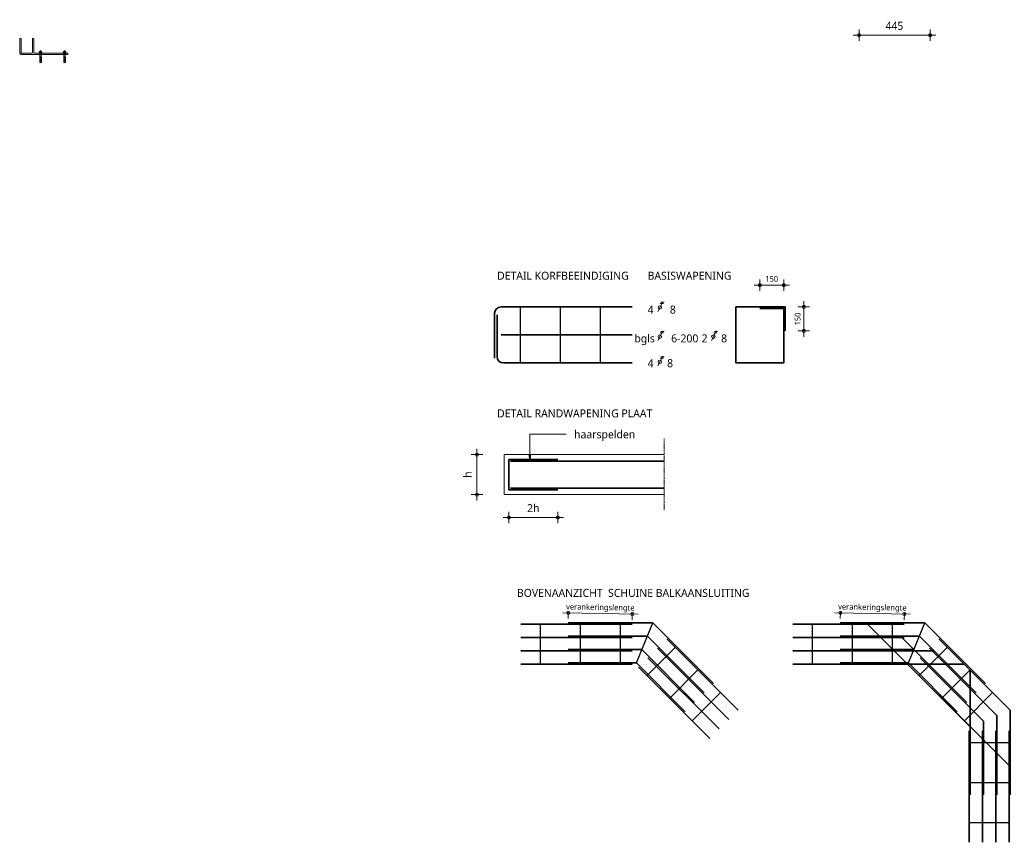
# Model space of a CAD drawing. Header units: millimetres. Extents: x -3388 to 20400, y -422 to 11347.
# Drawn here: x -3388 to 2801, y 1156 to 6293 of the extents above; entities that cross this region are included whole.
import ezdxf

# ---------------------------------------------------------------- set-up
doc = ezdxf.new("R2010")
doc.units = ezdxf.units.MM
doc.linetypes.add('MV_center', pattern=[15, 6, -3, 3, -3])
for name, color, linetype, lineweight in [('A-ANNO-DIMS', 211, 'Continuous', 13), ('A-ANNO-DIMS-20', 211, 'Continuous', 13), ('A-ANNO-NOTE', 131, 'Continuous', 18), ('A-DETL', 90, 'Continuous', 13), ('A-DETL-GENF', 92, 'Continuous', 18), ('G-ANNO-TEXT', 231, 'Continuous', 13)]:
    doc.layers.add(name, color=color, linetype=linetype, lineweight=lineweight)
doc.styles.add('Segoe UI_1', font='segoeui.ttf', dxfattribs={"height": 50})
doc.styles.add('Segoe UI_2', font='segoeui.ttf', dxfattribs={"height": 36})
doc.styles.add('Segoe UI_B', font='segoeui.ttf', dxfattribs={"height": 50})
doc.dimstyles.new('1_8_mm', dxfattribs={"dimscale": 304.8, "dimtxt": 37.705102, "dimasz": 0.065617, "dimexe": 0.11811, "dimexo": 0.0625, "dimgap": 0.032808, "dimtad": 1, "dimdec": 0, "dimzin": 0, "dimdsep": 46, "dimtxsty": 'Segoe UI_2', "dimblk1": 'DOTBLANK', "dimblk2": 'DOTBLANK', "dimsah": 1, "dimcen": 0.09, "dimdle": 0.11811, "dimazin": 0, "dimtfac": 1, "dimtdec": 4, "dimtix": 1, "dimtmove": 0, "dimatfit": 3, "dimfxl": 0.11811, "dimfxlon": 1, "dimtvp": 1, "dimtfill": 1, "dimtolj": 1, "dimtzin": 0, "dimarcsym": 2})
doc.dimstyles.new('2_5_mm', dxfattribs={"dimscale": 304.8, "dimtxt": 52.368197, "dimasz": 0.065617, "dimexe": 0.11811, "dimexo": 0.0625, "dimgap": 0.059055, "dimtad": 1, "dimdec": 0, "dimzin": 0, "dimdsep": 46, "dimtxsty": 'Segoe UI_1', "dimblk1": 'DOTBLANK', "dimblk2": 'DOTBLANK', "dimsah": 1, "dimcen": 0.09, "dimdle": 0.11811, "dimazin": 0, "dimtfac": 1, "dimtdec": 4, "dimtix": 1, "dimtmove": 0, "dimatfit": 3, "dimfxl": 0.11811, "dimfxlon": 1, "dimtvp": 1, "dimtfill": 1, "dimtolj": 1, "dimtzin": 0, "dimarcsym": 2})

# ---------------------------------------------------------------- blocks, each defined once
blk = doc.blocks.new('NLRS_00_DI_maskeer - Type 1-4234379-Details Wapening')
at = {"layer": 'A-DETL-GENF', "linetype": 'MV_center'}
blk.add_line((350, 0), (-100, 0), dxfattribs=at)
blk = doc.blocks.new('28 snelboutanker 2d - Snelboutanker M10-3577387-Details Wapening')
at = {"layer": 'A-DETL-GENF', "lineweight": 5}
for p, q in [((-9.5, 1.6), (-7.5, 1.6)), ((-9.5, 0), (-9.5, 1.6)), ((9.5, 0), (-9.5, 0)), ((-8.2, 8.3), (-7.5, 8.7)), ((-8.2, 2), (-8.2, 8.3)), ((-7.5, 1.6), (-8.2, 2)), ((-7.5, 8.7), (7.5, 8.7)), ((7.5, 1.6), (-7.5, 1.6)), ((-5, 10.1), (-3.7, 12.1)), ((-5, 10.1), (5, 10.1)), ((-5, 10.1), (-5, 8.7)), ((-4.6, 8.3), (-4.6, 2.6)), ((-3.7, 13.2), (-3.3, 14.2)), ((-3.7, 13.2), (-3.7, 12.1)), ((-3.7, 13.2), (3.8, 13.2)), ((-3.7, 12.1), (3.8, 12.1)), ((3.4, 14.2), (-3.3, 14.2)), ((3.4, 14.2), (3.8, 13.2)), ((3.8, 12.1), (3.8, 13.2)), ((3.8, 12.1), (5, 10.1)), ((4.6, 8.3), (4.6, 2.6)), ((5, 10.1), (5, 8.7)), ((7.5, 8.7), (8.2, 8.3)), ((8.2, 2), (7.5, 1.6)), ((7.5, 1.6), (9.5, 1.6)), ((8.2, 8.3), (8.2, 2.6)), ((9.5, 1.6), (9.5, 0)), ((-5, -38.6), (-5.4, -37.2)), ((-3.9, -37.2), (-5.4, -37.2)), ((-5, 0), (-5, -4.1)), ((-5, -4.1), (-5, 0)), ((-4.5, -5), (-5, -4.1)), ((-5, -4.1), (5, -4.1)), ((-5, -24.2), (-5, -57)), ((-5, -38.6), (-3.9, -38.6)), ((-4.4, -40.2), (-5, -42)), ((-5, -40.2), (-3.1, -40.2)), ((-5, -42), (-3.3, -42)), ((-5, -57), (0, -59.9)), ((-5, -57), (5, -57)), ((-4.9, -22.2), (4.9, -22.2)), ((-4.9, -24.2), (-4.9, -22.2)), ((4.9, -24.2), (-4.9, -24.2)), ((-4.9, -46.8), (-4.4, -43.2)), ((4.9, -46.8), (-4.9, -46.8)), ((-4.9, -49.2), (-4.9, -46.8)), ((4.9, -49.2), (-4.9, -49.2)), ((-3.2, -40.7), (-4.6, -40.7)), ((-4.5, -22), (-4.5, -5)), ((-4.5, -5), (4.5, -5)), ((4.5, -22), (-4.5, -22)), ((-4.5, -37.2), (-4.5, -38.6)), ((-4.4, -43.2), (-4.2, -42)), ((-4.3, -31.7), (-4, -30.7)), ((-4.2, 0), (-4.2, -4.1)), ((-4.1, -50), (4.1, -50)), ((2, -24.2), (-4, -24.2)), ((-3.9, -37.2), (-3.9, -38.6)), ((-3.1, -40.2), (-3.6, -42)), ((-2.7, -32.2), (-3.4, -31.4)), ((-3.3, -40.2), (-3.3, -31.6)), ((-3.3, -42), (-2.7, -40.2)), ((-3.1, -31.8), (-3.1, -40.2)), ((-2.7, -40.2), (-2.7, -32.2)), ((-2.6, -31.7), (-2.6, -40.2)), ((-2.6, -40.2), (-2.5, -42)), ((-2.6, -40.2), (5, -40.2)), ((-2.6, -40.7), (4.6, -40.7)), ((-2.5, -42), (2.1, -42)), ((0, -59.9), (5, -57)), ((0.8, -38.6), (0.8, -37.2)), ((0.8, -37.2), (4.9, -37.2)), ((4.9, -38.6), (0.8, -38.6)), ((2.1, -42), (2.1, -41.2)), ((2.1, -41.2), (3.8, -41.2)), ((3.4, -42), (3.4, -41.2)), ((5, -42), (3.4, -42)), ((3.8, -41.2), (3.8, -42)), ((4.2, -4.1), (4.2, 0)), ((4.2, -42), (4.4, -43.2)), ((4.3, -24.2), (4.3, -25.2)), ((4.3, -25.2), (5.7, -25.2)), ((4.4, -31.4), (5, -32.2)), ((4.4, -40.2), (5, -42)), ((4.4, -43.2), (4.9, -46.8)), ((4.5, -5), (5, -4.1)), ((4.5, -5), (4.5, -22)), ((4.9, -22.2), (4.9, -24.2)), ((4.9, -37.2), (4.9, -38.6)), ((4.9, -46.8), (4.9, -49.2)), ((5, -4.1), (5, 0)), ((5, -57), (5, -24.2)), ((5.7, -25.2), (5, -28))]:
    blk.add_line(p, q, dxfattribs=at)
for centre, radius, start, end in [((-6.4, 4.5), 4.25, 65.00756, 114.99239), ((-6.4, 5.9), 4.25, 245.00761, 294.99244), ((0, -18), 26.7, 80.09006, 99.90994), ((0, 28.3), 26.7, 260.09006, 279.90994), ((6.4, 4.5), 4.25, 65.00761, 114.99244), ((6.4, 5.9), 4.25, 245.00756, 294.99239), ((-4.4, -24.8), 0.6, 89.89539, 180), ((-4.1, -49.2), 0.8, 180, 270), ((-2.9, -31), 1.78, 84.85935, 188.23188), ((-4.4, -31.4), 0.356, 150.60842, 288.88202), ((-2.3, -31.2), 2.05, 103.73807, 195.39559), ((-1.9, -31.2), 2.1, 109.43804, 164.24266), ((-3.2, -31.1), 1.91, 354.17594, 77.98107), ((-1.6, -31.4), 0.341, 227.51306, 29.34408), ((4.1, -49.2), 0.8, 270, 0), ((10.1, -31.5), 5.66, 167.26115, 178.85208), ((6.4, -30.7), 1.88, 136.48108, 166.22244)]:
    blk.add_arc(centre, radius, start, end, dxfattribs=at)
for points in [[(-4.3, -31.7), (-3.9, -31.2), (-3.4, -30.8), (-3.3, -31.6)], [(-1.8, -31.7), (-2.2, -31.2), (-2.6, -30.9), (-2.6, -31.7)]]:
    blk.add_open_spline(points, degree=3, dxfattribs=at)
blk = doc.blocks.new('DIMBLOCK1-Details Wapening')
at = {"layer": 'A-ANNO-DIMS-20'}
for p, q in [((-531, 3612.8), (-531, 3290.8)), ((-531, 3576.8), (-567, 3576.8)), ((-531, 3576.8), (-495, 3576.8)), ((-531, 3326.8), (-567, 3326.8)), ((-531, 3326.8), (-495, 3326.8))]:
    blk.add_line(p, q, dxfattribs=at)
for centre in [(-531, 3576.8), (-531, 3326.8)]:
    blk.add_circle(centre, 10, dxfattribs=at)
at = {"layer": 'A-ANNO-DIMS-20', "color": 0, "insert": (-614.2, 3431.8), "char_height": 50, "width": 47.988, "attachment_point": 1, "rotation": 90, "line_spacing_factor": 1.142579, "style": 'Segoe UI_1', "bg_fill": 3, "box_fill_scale": 1.25, "bg_fill_color": 9, "bg_fill_true_color": 13158600, "bg_fill_transparency": 0}
blk.add_mtext('h', dxfattribs=at)
blk = doc.blocks.new('_DotBlank')
at = {"color": 0, "linetype": 'ByBlock', "lineweight": -2}
blk.add_line((-0.5, 0), (-1, 0), dxfattribs=at)
blk.add_circle((0, 0), 0.5, dxfattribs=at)
blk = doc.blocks.new('DIMBLOCK2-Details Wapening')
at = {"layer": 'A-ANNO-DIMS-20'}
for p, q in [((-331.1, 3184.1), (-331.1, 3220.1)), ((-26.1, 3184.1), (-26.1, 3220.1)), ((-367.1, 3184.1), (9.9, 3184.1)), ((-331.1, 3184.1), (-331.1, 3148.1)), ((-26.1, 3184.1), (-26.1, 3148.1))]:
    blk.add_line(p, q, dxfattribs=at)
for centre in [(-331.1, 3184.1), (-26.1, 3184.1)]:
    blk.add_circle(centre, 10, dxfattribs=at)
at = {"layer": 'A-ANNO-DIMS-20', "color": 0, "insert": (-217.6, 3267.4), "char_height": 50, "width": 93.691, "attachment_point": 1, "line_spacing_factor": 1.142579, "style": 'Segoe UI_1', "bg_fill": 3, "box_fill_scale": 1.25, "bg_fill_color": 9, "bg_fill_true_color": 13158600, "bg_fill_transparency": 0}
blk.add_mtext('2h', dxfattribs=at)
blk = doc.blocks.new('DIMBLOCK3-Details Wapening')
at = {"layer": 'A-ANNO-DIMS-20'}
for p, q in [((1236.4, 4635.5), (1236.4, 4671.5)), ((1386.4, 4635.5), (1386.4, 4671.5)), ((1200.4, 4635.5), (1422.4, 4635.5)), ((1236.4, 4635.5), (1236.4, 4599.5)), ((1386.4, 4635.5), (1386.4, 4599.5))]:
    blk.add_line(p, q, dxfattribs=at)
for centre in [(1236.4, 4635.5), (1386.4, 4635.5)]:
    blk.add_circle(centre, 10, dxfattribs=at)
at = {"layer": 'A-ANNO-DIMS-20', "color": 0, "insert": (1270.3, 4692.5), "char_height": 36, "width": 98.719, "attachment_point": 1, "line_spacing_factor": 1.142579, "style": 'Segoe UI_2', "bg_fill": 3, "box_fill_scale": 1.25, "bg_fill_color": 9, "bg_fill_true_color": 13158600, "bg_fill_transparency": 0}
blk.add_mtext('150', dxfattribs=at)
blk = doc.blocks.new('DIMBLOCK4-Details Wapening')
at = {"layer": 'A-ANNO-DIMS-20'}
for p, q in [((1511.6, 4535.7), (1511.6, 4313.7)), ((1511.6, 4499.7), (1475.6, 4499.7)), ((1511.6, 4499.7), (1547.6, 4499.7)), ((1511.6, 4349.7), (1475.6, 4349.7)), ((1511.6, 4349.7), (1547.6, 4349.7))]:
    blk.add_line(p, q, dxfattribs=at)
for centre in [(1511.6, 4499.7), (1511.6, 4349.7)]:
    blk.add_circle(centre, 10, dxfattribs=at)
at = {"layer": 'A-ANNO-DIMS-20', "color": 0, "insert": (1454.6, 4383.6), "char_height": 36, "width": 98.719, "attachment_point": 1, "rotation": 90, "line_spacing_factor": 1.142579, "style": 'Segoe UI_2', "bg_fill": 3, "box_fill_scale": 1.25, "bg_fill_color": 9, "bg_fill_true_color": 13158600, "bg_fill_transparency": 0}
blk.add_mtext('150', dxfattribs=at)
blk = doc.blocks.new('DIMBLOCK5-Details Wapening')
at = {"layer": 'A-ANNO-DIMS-20'}
for p, q in [((39.7, 2588.5), (40.4, 2624.5)), ((439.7, 2581.3), (440.4, 2617.3)), ((3.7, 2589.1), (475.7, 2580.6)), ((39.7, 2588.5), (39.1, 2552.5)), ((439.7, 2581.3), (439.1, 2545.3))]:
    blk.add_line(p, q, dxfattribs=at)
for centre in [(39.7, 2588.5), (439.7, 2581.3)]:
    blk.add_circle(centre, 10, dxfattribs=at)
at = {"layer": 'A-ANNO-DIMS-20', "color": 0, "insert": (26.2, 2645.7), "char_height": 36, "width": 514.983, "attachment_point": 1, "rotation": 358.96583, "line_spacing_factor": 1.142579, "style": 'Segoe UI_2', "bg_fill": 3, "box_fill_scale": 1.25, "bg_fill_color": 9, "bg_fill_true_color": 13158600, "bg_fill_transparency": 0}
blk.add_mtext('verankeringslengte', dxfattribs=at)
blk = doc.blocks.new('DIMBLOCK6-Details Wapening')
at = {"layer": 'A-ANNO-DIMS-20'}
for p, q in [((1739.7, 2588.5), (1740.4, 2624.5)), ((2139.7, 2581.3), (2140.4, 2617.3)), ((1703.7, 2589.1), (2175.7, 2580.6)), ((1739.7, 2588.5), (1739.1, 2552.5)), ((2139.7, 2581.3), (2139.1, 2545.3))]:
    blk.add_line(p, q, dxfattribs=at)
for centre in [(1739.7, 2588.5), (2139.7, 2581.3)]:
    blk.add_circle(centre, 10, dxfattribs=at)
at = {"layer": 'A-ANNO-DIMS-20', "color": 0, "insert": (1726.2, 2645.7), "char_height": 36, "width": 514.983, "attachment_point": 1, "rotation": 358.96583, "line_spacing_factor": 1.142579, "style": 'Segoe UI_2', "bg_fill": 3, "box_fill_scale": 1.25, "bg_fill_color": 9, "bg_fill_true_color": 13158600, "bg_fill_transparency": 0}
blk.add_mtext('verankeringslengte', dxfattribs=at)
blk = doc.blocks.new('28_GA_symbool_wapening - Type 1-3658680-Details Wapening')
at = {"layer": 'A-ANNO-NOTE'}
for p, q in [((-0.63, -1.22), (0.93, 1.8)), ((1.12, 1.19), (0.11, 1.19)), ((1.33, 1.6), (0.32, 1.6))]:
    blk.add_line(p, q, dxfattribs=at)
blk.add_circle((0, 0), 0.541, dxfattribs=at)
blk = doc.blocks.new('DIMBLOCK50-Details Wapening')
at = {"layer": 'A-ANNO-DIMS-20'}
for p, q in [((1820.4, 6197.3), (2336.9, 6197.3)), ((1856.4, 6197.3), (1856.4, 6233.3)), ((1856.4, 6197.3), (1856.4, 6161.3)), ((2300.9, 6197.3), (2300.9, 6233.3)), ((2300.9, 6197.3), (2300.9, 6161.3))]:
    blk.add_line(p, q, dxfattribs=at)
for centre in [(1856.4, 6197.3), (2300.9, 6197.3)]:
    blk.add_circle(centre, 10, dxfattribs=at)
at = {"layer": 'A-ANNO-DIMS-20', "color": 0, "insert": (2021.5, 6280.5), "char_height": 50, "width": 137.109, "attachment_point": 1, "line_spacing_factor": 1.142579, "style": 'Segoe UI_1', "bg_fill": 3, "box_fill_scale": 1.25, "bg_fill_color": 9, "bg_fill_true_color": 13158600, "bg_fill_transparency": 0}
blk.add_mtext('445', dxfattribs=at)

msp = doc.modelspace()

# ---------------------------------------------------------------- hatches: boundary and pattern name
at = {"layer": 'G-ANNO-TEXT'}
msp.add_hatch(color=7, dxfattribs=at).paths.add_polyline_path([(-200.8, 3541.9), (-194.5, 3577.9), (-207.2, 3577.9)])

# ---------------------------------------------------------------- linework, layer by layer
at = {"layer": 'A-DETL', "lineweight": 18}
for p, q in [((-3387.7, 6176.2), (-3387.7, 6089.2)), ((-3387.7, 6176.2), (-3379.7, 6176.2)), ((-3379.7, 6176.2), (-3379.7, 6089.2)), ((-3308.7, 6089.2), (-3308.7, 6176.2)), ((-3308.7, 6176.2), (-3300.7, 6176.2)), ((-3300.7, 6176.2), (-3300.7, 6089.2)), ((-3374.7, 6084.2), (-3313.7, 6084.2)), ((-3374.7, 6076.2), (-3087.7, 6076.2)), ((-3295.7, 6084.2), (-3087.7, 6084.2)), ((-3087.7, 6076.2), (-3087.7, 6084.2)), ((638.9, 3576.8), (-361.1, 3576.8)), ((-361.1, 3576.8), (-361.1, 3326.8)), ((-361.1, 3326.8), (638.9, 3326.8))]:
    msp.add_line(p, q, dxfattribs=at)
at = {"layer": 'A-DETL', "lineweight": 35}
for p, q in [((-420.5, 4179.7), (-420.5, 4459.7)), ((-380.5, 4499.7), (439.5, 4499.7)), ((1086.4, 4499.7), (1086.4, 4149.7)), ((1393.9, 4499.7), (1086.4, 4499.7)), ((1386.4, 4489.7), (1236.4, 4489.7)), ((1386.4, 4149.7), (1386.4, 4489.7)), ((1393.9, 4499.7), (1393.9, 4349.7)), ((-405.5, 4449.7), (-405.5, 4189.7)), ((-380.5, 4324.7), (439.5, 4324.7)), ((-365.5, 4149.7), (439.5, 4149.7)), ((1086.4, 4149.7), (1386.4, 4149.7)), ((-26.1, 3546.8), (-331.1, 3546.8)), ((-331.1, 3546.8), (-331.1, 3356.8)), ((638.9, 3536.8), (-321.1, 3536.8)), ((-331.1, 3356.8), (-26.1, 3356.8)), ((-321.1, 3366.8), (638.9, 3366.8)), ((-256.3, 2518.2), (438.6, 2518.2)), ((568.6, 2525.4), (38.6, 2525.4)), ((568.6, 2525.4), (947, 2147)), ((1443.7, 2518.2), (2138.6, 2518.2)), ((2268.6, 2525.4), (1738.6, 2525.4)), ((1910.1, 2518.2), (2793.8, 1634.4)), ((2268.6, 2525.4), (2647, 2147)), ((-256.3, 2434.8), (438.6, 2434.8)), ((534.1, 2442.1), (38.6, 2442.1)), ((534.1, 2442.1), (888.1, 2088.1)), ((655.6, 2426.3), (1101.1, 1980.8)), ((1443.7, 2434.8), (2138.6, 2434.8)), ((2234.1, 2442.1), (1738.6, 2442.1)), ((2116.3, 2442.1), (2529.2, 2029.2)), ((2234.1, 2442.1), (2588.1, 2088.1)), ((2355.6, 2426.3), (2801.1, 1980.8)), ((499.6, 2358.7), (38.6, 2358.7)), ((499.6, 2358.7), (829.2, 2029.2)), ((596.7, 2367.3), (1042.1, 1921.9)), ((2199.6, 2358.7), (1738.6, 2358.7)), ((2296.7, 2367.3), (2717.7, 1946.3)), ((-256.3, 2351.5), (438.6, 2351.5)), ((537.7, 2308.4), (983.2, 1862.9)), ((1443.7, 2351.5), (2324.7, 2351.5)), ((2237.7, 2308.4), (2634.4, 1911.7)), ((-256.3, 2268.2), (438.6, 2268.2)), ((-241.4, 2268.2), (438.6, 2268.2)), ((465.1, 2275.4), (38.6, 2275.4)), ((465.1, 2275.4), (770.2, 1970.2)), ((478.8, 2249.5), (924.3, 1804)), ((478.8, 2249.5), (924.3, 1804)), ((1443.7, 2268.2), (2513.7, 2268.2)), ((1458.6, 2268.2), (2138.6, 2268.2)), ((2165.1, 2275.4), (1738.6, 2275.4)), ((2165.1, 2275.4), (2470.2, 1970.2)), ((2178.8, 2249.5), (2551.1, 1877.2)), ((2551.1, 2230.8), (2551.1, 1450.7)), ((2801.1, 1980.8), (2801.1, 1450.7)), ((2717.7, 1946.3), (2717.7, 1450.7)), ((2634.4, 1911.7), (2634.4, 1450.7)), ((2543.8, 1170.7), (2543.8, 1850.7)), ((2543.8, 1155.8), (2543.8, 1850.7)), ((2627.2, 1155.8), (2627.2, 1850.7)), ((2710.5, 1155.8), (2710.5, 1850.7)), ((2793.8, 1155.8), (2793.8, 1850.7))]:
    msp.add_line(p, q, dxfattribs=at)
at = {"layer": 'A-DETL', "lineweight": 25}
for p, q in [((-260.5, 4499.7), (-260.5, 4149.7)), ((-10.5, 4499.7), (-10.5, 4149.7)), ((239.5, 4499.7), (239.5, 4149.7)), ((-136.3, 2518.2), (-136.3, 2268.2)), ((113.7, 2518.2), (113.7, 2268.2)), ((363.7, 2518.2), (363.7, 2268.2)), ((465.1, 2275.4), (568.6, 2525.4)), ((1563.7, 2518.2), (1563.7, 2268.2)), ((1813.7, 2518.2), (1813.7, 2268.2)), ((2063.7, 2518.2), (2063.7, 2268.2)), ((2165.1, 2275.4), (2268.6, 2525.4)), ((531.8, 2196.4), (708.6, 2373.2)), ((2231.8, 2196.4), (2408.6, 2373.2)), ((673.3, 2055), (850, 2231.8)), ((2373.3, 2055), (2550, 2231.8)), ((814.7, 1913.6), (991.5, 2090.4)), ((2514.7, 1913.6), (2691.5, 2090.4)), ((2793.8, 1775.8), (2543.8, 1775.8)), ((2793.8, 1525.8), (2543.8, 1525.8)), ((2793.8, 1275.8), (2543.8, 1275.8))]:
    msp.add_line(p, q, dxfattribs=at)
at = {"layer": 'A-DETL', "lineweight": 18}
for centre, radius, start, end in [((-3374.7, 6089.2), 13, 180, 270), ((-3374.7, 6089.2), 5, 180, 270), ((-3313.7, 6089.2), 5, 270, 0), ((-3295.7, 6089.2), 5, 180, 270)]:
    msp.add_arc(centre, radius, start, end, dxfattribs=at)
at = {"layer": 'A-DETL', "lineweight": 35}
for centre, start, end in [((-380.5, 4459.7), 90, 180), ((-365.5, 4189.7), 180, 270)]:
    msp.add_arc(centre, 40, start, end, dxfattribs=at)
at = {"layer": 'G-ANNO-TEXT', "color": 250}
for p, q in [((-200.8, 3703.7), (25.9, 3703.7)), ((-200.8, 3541.9), (-200.8, 3703.7)), ((-194.5, 3577.9), (-207.2, 3577.9)), ((-207.2, 3577.9), (-200.8, 3541.9)), ((-200.8, 3541.9), (-194.5, 3577.9))]:
    msp.add_line(p, q, dxfattribs=at)

# ---------------------------------------------------------------- block references
at = {"layer": 'A-ANNO-NOTE', "xscale": 20, "yscale": 20, "zscale": 20}
for p in [(612, 4496.3), (612, 4314.1), (946.4, 4314.1), (612, 4156.4)]:
    msp.add_blockref('28_GA_symbool_wapening - Type 1-3658680-Details Wapening', p, dxfattribs=at)
at = {"layer": 'A-DETL-GENF', "lineweight": 5}
for p in [(-3257.7, 6084.2), (-3107.7, 6084.2)]:
    msp.add_blockref('28 snelboutanker 2d - Snelboutanker M10-3577387-Details Wapening', p, dxfattribs=at)
at = {"layer": 'A-DETL-GENF', "linetype": 'MV_center', "rotation": 89.99999999999991}
msp.add_blockref('NLRS_00_DI_maskeer - Type 1-4234379-Details Wapening', (638.9, 3326.8), dxfattribs=at)

# ---------------------------------------------------------------- texts
at = {"layer": 'G-ANNO-TEXT', "color": 7, "char_height": 50, "attachment_point": 1}
for s, insert, width, style in [('DETAIL KORFBEEINDIGING', (-405.2, 4719.5), 1075.865, 'Segoe UI_B'), ('BASISWAPENING', (535.4, 4719.5), 649.367, 'Segoe UI_1'), ('4      8   ', (535.4, 4507.9), 309.451, 'Segoe UI_1'), ('bgls      6-200', (452.8, 4327.9), 519.494, 'Segoe UI_1'), ('2     8', (872.9, 4327.9), 213.249, 'Segoe UI_1'), ('4     8', (535.4, 4172.8), 213.249, 'Segoe UI_1'), ('DETAIL RANDWAPENING PLAAT', (-405.2, 3859.5), 1309.957, 'Segoe UI_B'), ('haarspelden', (75.9, 3728.7), 456.962, 'Segoe UI_1'), ('BOVENAANZICHT  SCHUINE BALKAANSLUITING', (-281.1, 2738), 1941.687, 'Segoe UI_B')]:
    msp.add_mtext(s, dxfattribs=dict(at, insert=insert, width=width, style=style))

# ---------------------------------------------------------------- dimensions: what is measured, and where the dimension line sits
at = {"layer": 'A-ANNO-DIMS'}
for base, p1, p2, dimstyle, override, picture, middle in [((2300.8983, 6197.2909), (1856.3528, 6233.2909), (2300.8983, 6233.2909), '2_5_mm', {"dimpost": '<>', "dimfxl": 444.545455}, 'DIMBLOCK50-Details Wapening', (2078.6255, 6240.7267)), ((1386.4, 4635.5), (1236.4, 4599.5), (1386.4, 4599.5), '1_8_mm', {"dimpost": '<>', "dimfxl": 150}, 'DIMBLOCK3-Details Wapening', (1311.4, 4664.2))]:
    dim = msp.add_linear_dim(base=base, p1=p1, p2=p2, dimstyle=dimstyle, override=override, dxfattribs=at)
    dim.commit()
    dim.dimension.update_dxf_attribs({"geometry": picture, "text_midpoint": middle})
dim = msp.add_linear_dim(base=(1511.6, 4349.7), p1=(1475.6, 4499.7), p2=(1475.6, 4349.7), angle=90, dimstyle='1_8_mm', override={"dimpost": '<>', "dimfxl": 150}, dxfattribs=at)
dim.commit()
dim.dimension.update_dxf_attribs({"geometry": 'DIMBLOCK4-Details Wapening', "text_midpoint": (1482.9, 4424.7)})
dim = msp.add_linear_dim(base=(-531, 3326.8), p1=(-495, 3576.8), p2=(-495, 3326.8), angle=90, text='h', dimstyle='2_5_mm', override={"dimpost": '<>', "dimfxl": 250}, dxfattribs=at)
dim.commit()
dim.dimension.update_dxf_attribs({"geometry": 'DIMBLOCK1-Details Wapening', "text_midpoint": (-575.4, 3451.8)})
dim = msp.add_linear_dim(base=(-26.1, 3184.1), p1=(-331.1, 3220.1), p2=(-26.1, 3220.1), text='2h', dimstyle='2_5_mm', override={"dimpost": '<>', "dimfxl": 305}, dxfattribs=at)
dim.commit()
dim.dimension.update_dxf_attribs({"geometry": 'DIMBLOCK2-Details Wapening', "text_midpoint": (-178.6, 3228.6)})

# ---------------------------------------------------------------- next in the draw order: dimensions: what is measured, and where the dimension line sits
for base, p1, p2, picture, middle in [((439.7, 2581.3), (39.1, 2552.5), (439.1, 2545.3), 'DIMBLOCK5-Details Wapening', (240.4, 2619.9)), ((2139.7, 2581.3), (1739.1, 2552.5), (2139.1, 2545.3), 'DIMBLOCK6-Details Wapening', (1940.4, 2619.9))]:
    dim = msp.add_linear_dim(base=base, p1=p1, p2=p2, angle=358.96583, text='verankeringslengte', dimstyle='1_8_mm', override={"dimpost": '<>', "dimfxl": 400.065166}, dxfattribs=at)
    dim.commit()
    dim.dimension.update_dxf_attribs({"geometry": picture, "text_midpoint": middle})

doc.saveas('drawing.dxf')
